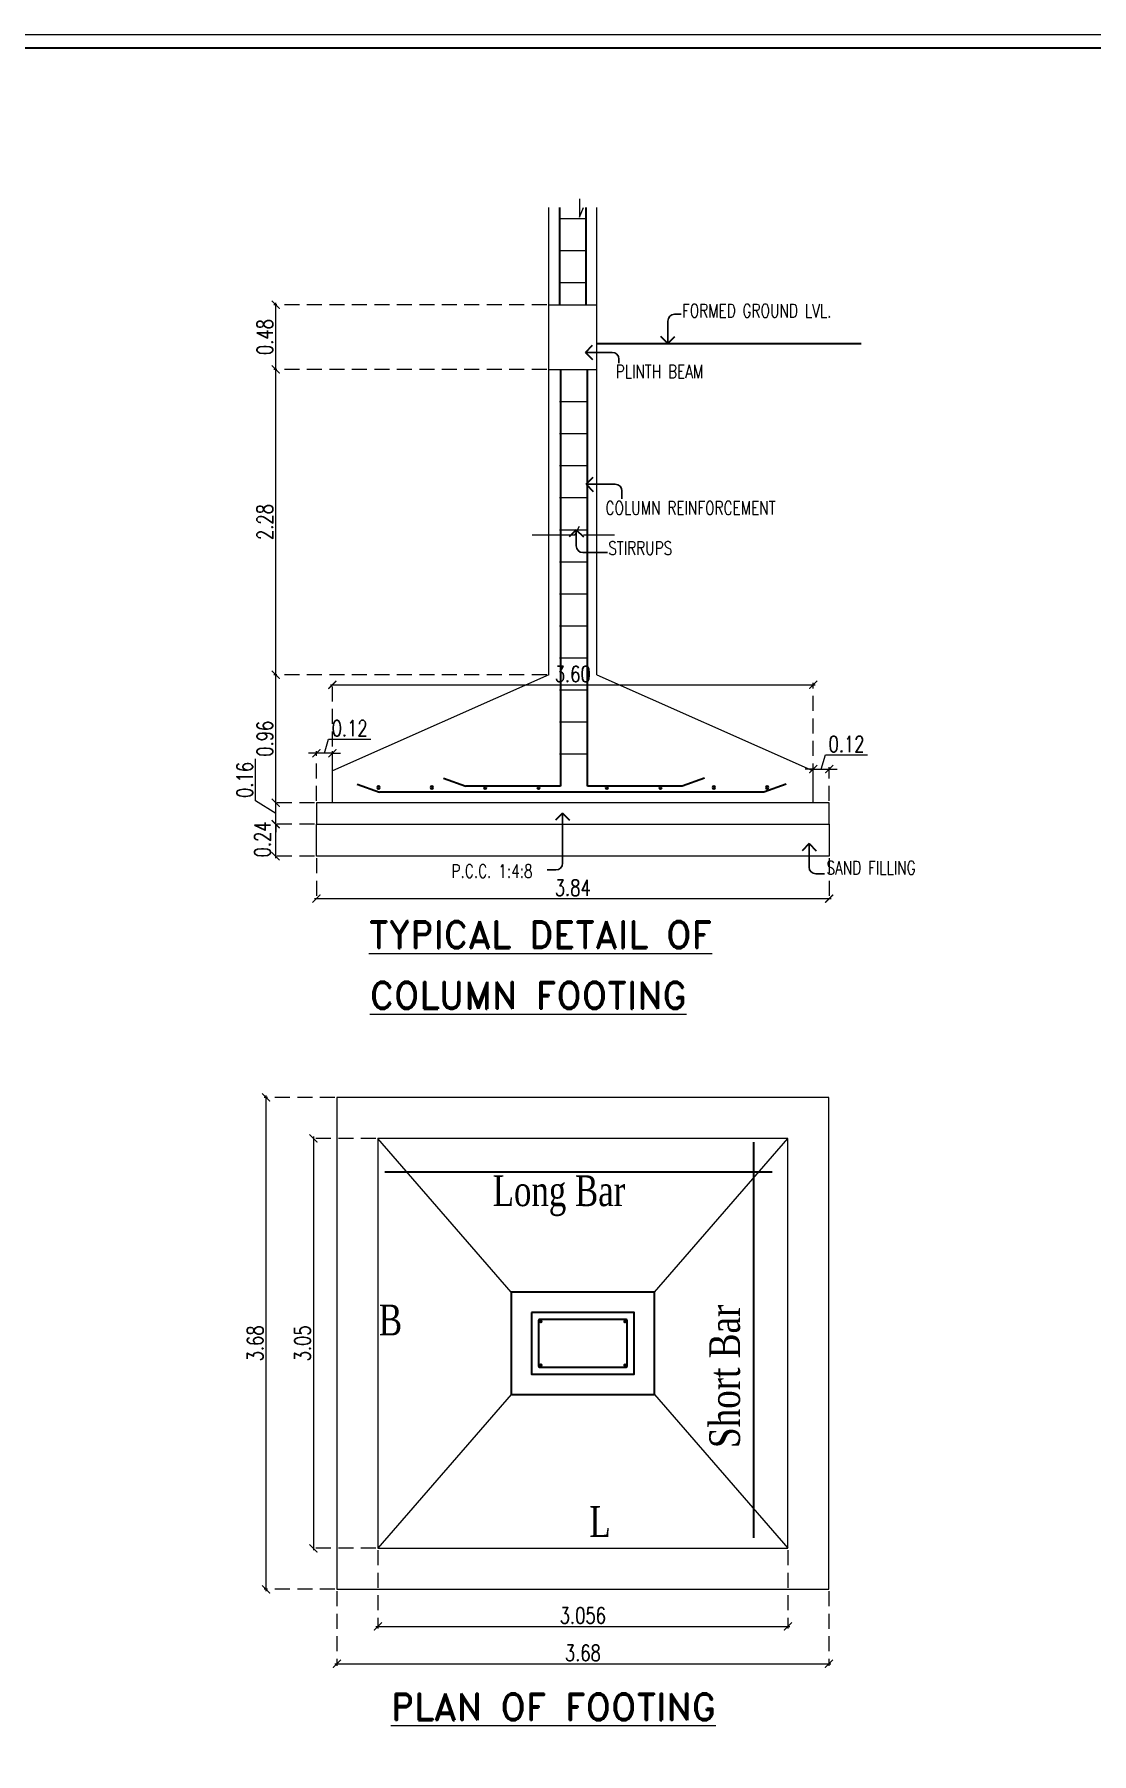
# Model space of a CAD drawing. Header units: metres. Extents: x -1560916 to -1560612, y 43591 to 43809.
# Drawn here: x -1560672.31 to -1560656.58, y 43696.88 to 43722.46 of the extents above; entities that cross this region are included whole.
import ezdxf

# ---------------------------------------------------------------- set-up
doc = ezdxf.new("R2010")
doc.units = ezdxf.units.M
doc.header["$LTSCALE"] = 750
doc.header["$MEASUREMENT"] = 0
doc.header["$PDMODE"] = 35
doc.header["$PDSIZE"] = 50
doc.linetypes.add('HIDDEN', pattern=[0.375, 0.25, -0.125])
doc.layers.get('0').update_dxf_attribs({"lineweight": 5})
doc.layers.get('Defpoints').update_dxf_attribs({"lineweight": 0})
doc.layers.add('DIM', color=9, linetype='Continuous')
for name, color, linetype, lineweight in [('DIM-1', 8, 'Continuous', 18), ('DIMENSIONS', 9, 'Continuous', 0), ('HATCH2', 8, 'Continuous', 5), ('TEXT', 2, 'Continuous', 20), ('wall', 7, 'Continuous', 30), ('WIN', 12, 'Continuous', 18)]:
    doc.layers.add(name, color=color, linetype=linetype, lineweight=lineweight)
doc.styles.add('ROMANS', font='romans__.ttf', dxfattribs={"width": 0.75})
doc.styles.add('RS', font='times.ttf', dxfattribs={"width": 0.75})
doc.styles.add('RS1', font='romans.shx', dxfattribs={"width": 0.75})
doc.styles.add('style3', font='romand.shx', dxfattribs={"width": 0.8})
doc.dimstyles.new('DIM-200', dxfattribs={"dimscale": 2, "dimtxt": 200, "dimasz": 100, "dimexe": 25, "dimexo": 25, "dimgap": 35, "dimtad": 1, "dimdec": 0, "dimrnd": 5, "dimzin": 0, "dimdsep": 46, "dimtxsty": 'RS1', "dimblk": 'ARCHTICK', "dimcen": 100, "dimdle": 25, "dimclrd": 8, "dimclre": 8, "dimclrt": 4, "dimadec": 0, "dimazin": 0, "dimtfac": 0.5, "dimtdec": 0, "dimtmove": 1, "dimatfit": 0, "dimfxl": 75, "dimfrac": 1, "dimtolj": 1, "dimtzin": 0, "dimarcsym": 2})

# ---------------------------------------------------------------- blocks, each defined once
blk = doc.blocks.new('_ArchTick')
at = {"color": 0, "linetype": 'ByBlock', "const_width": 0.15}
blk.add_lwpolyline([(-0.5, -0.5), (0.5, 0.5)], dxfattribs=at)
blk = doc.blocks.new('*D72')
at = {"layer": 'Defpoints', "color": 0, "linetype": 'ByBlock', "transparency": 16777216}
for p in [(256.5822805807693, -9563.7855929402), (6412.843264872558, -9563.7855929402), (6412.843264872558, -10495.48091172281)]:
    blk.add_point(p, dxfattribs=at)
at = {"layer": 'DIMENSIONS', "color": 8, "linetype": 'HIDDEN', "lineweight": -2, "transparency": 16777216}
for p, q in [((256.5822805807693, -9588.7855929402), (256.5822805807692, -10520.48091172281)), ((6412.843264872558, -9588.7855929402), (6412.843264872558, -10520.48091172281))]:
    blk.add_line(p, q, dxfattribs=at)
at = {"layer": 'DIMENSIONS', "color": 8, "lineweight": -2, "transparency": 16777216}
blk.add_line((231.5822805807692, -10495.48091172281), (6437.843264872558, -10495.48091172281), dxfattribs=at)
at = {"layer": 'DIMENSIONS', "color": 8, "linetype": 'ByBlock', "lineweight": -2, "transparency": 16777216, "xscale": 100, "yscale": 100, "zscale": 100, "rotation": 180}
blk.add_blockref('_ArchTick', (256.5822805807692, -10495.48091172281), dxfattribs=at)
at = {"layer": 'DIMENSIONS', "color": 8, "linetype": 'ByBlock', "lineweight": -2, "transparency": 16777216, "xscale": 100, "yscale": 100, "zscale": 100}
blk.add_blockref('_ArchTick', (6412.843264872558, -10495.48091172281), dxfattribs=at)
at = {"layer": 'DIMENSIONS', "color": 4, "linetype": 'ByBlock', "transparency": 16777216, "insert": (3334.712772726663, -10360.48091172281), "char_height": 200, "attachment_point": 5, "style": 'RS1'}
blk.add_mtext('\\A1;3.68', dxfattribs=at)
blk = doc.blocks.new('*D73')
at = {"layer": 'Defpoints', "color": 0, "linetype": 'ByBlock', "transparency": 16777216}
for p in [(769.6040292722173, -9050.76384424884), (5899.82151618239, -9050.76384424884), (5899.82151618239, -10027.29114222608)]:
    blk.add_point(p, dxfattribs=at)
at = {"layer": 'DIMENSIONS', "color": 8, "linetype": 'HIDDEN', "lineweight": -2, "transparency": 16777216}
for p, q in [((769.6040292722173, -9075.763844248839), (769.604029272217, -10052.29114222608)), ((5899.82151618239, -9075.763844248839), (5899.82151618239, -10052.29114222608))]:
    blk.add_line(p, q, dxfattribs=at)
at = {"layer": 'DIMENSIONS', "color": 8, "lineweight": -2, "transparency": 16777216}
blk.add_line((744.604029272217, -10027.29114222608), (5924.82151618239, -10027.29114222608), dxfattribs=at)
at = {"layer": 'DIMENSIONS', "color": 8, "linetype": 'ByBlock', "lineweight": -2, "transparency": 16777216, "xscale": 100, "yscale": 100, "zscale": 100, "rotation": 180}
blk.add_blockref('_ArchTick', (769.604029272217, -10027.29114222608), dxfattribs=at)
at = {"layer": 'DIMENSIONS', "color": 8, "linetype": 'ByBlock', "lineweight": -2, "transparency": 16777216, "xscale": 100, "yscale": 100, "zscale": 100}
blk.add_blockref('_ArchTick', (5899.82151618239, -10027.29114222608), dxfattribs=at)
at = {"layer": 'DIMENSIONS', "color": 4, "linetype": 'ByBlock', "transparency": 16777216, "insert": (3334.712772727304, -9892.29114222608), "char_height": 200, "attachment_point": 5, "style": 'RS1'}
blk.add_mtext('\\A1;3.056', dxfattribs=at)
blk = doc.blocks.new('*D74')
at = {"layer": 'Defpoints', "color": 0, "linetype": 'ByBlock', "transparency": 16777216}
for p in [(-629.2548003885895, -3407.524608647917), (256.5822805807693, -3407.524608647917), (256.5822805807693, -9563.7855929402)]:
    blk.add_point(p, dxfattribs=at)
at = {"layer": 'DIMENSIONS', "color": 8, "linetype": 'HIDDEN', "lineweight": -2, "transparency": 16777216}
for p, q in [((231.5822805807693, -3407.524608647917), (-654.2548003885896, -3407.524608647917)), ((231.5822805807693, -9563.7855929402), (-654.254800388591, -9563.7855929402))]:
    blk.add_line(p, q, dxfattribs=at)
at = {"layer": 'DIMENSIONS', "color": 8, "lineweight": -2, "transparency": 16777216}
blk.add_line((-629.2548003885908, -9588.7855929402), (-629.2548003885895, -3382.524608647917), dxfattribs=at)
at = {"layer": 'DIMENSIONS', "color": 8, "linetype": 'ByBlock', "lineweight": -2, "transparency": 16777216, "xscale": 100, "yscale": 100, "zscale": 100}
for p, rotation in [((-629.2548003885895, -3407.524608647917), 90), ((-629.2548003885908, -9563.7855929402), 270)]:
    blk.add_blockref('_ArchTick', p, dxfattribs=dict(at, rotation=rotation))
at = {"layer": 'DIMENSIONS', "color": 4, "linetype": 'ByBlock', "transparency": 16777216, "insert": (-764.254800388589, -6485.655100794058), "char_height": 200, "attachment_point": 5, "rotation": 90, "style": 'RS1'}
blk.add_mtext('\\A1;3.68', dxfattribs=at)
blk = doc.blocks.new('*D75')
at = {"layer": 'Defpoints', "color": 0, "linetype": 'ByBlock', "transparency": 16777216}
for p in [(769.6040292722173, -3920.546357338782), (-37.43061241938267, -9050.76384424884), (769.6040292722173, -9050.76384424884)]:
    blk.add_point(p, dxfattribs=at)
at = {"layer": 'DIMENSIONS', "color": 8, "linetype": 'HIDDEN', "lineweight": -2, "transparency": 16777216}
for p, q in [((744.6040292722173, -3920.546357338782), (-62.4306124193815, -3920.546357338782)), ((744.6040292722173, -9050.76384424884), (-62.43061241938264, -9050.76384424884))]:
    blk.add_line(p, q, dxfattribs=at)
at = {"layer": 'DIMENSIONS', "color": 8, "lineweight": -2, "transparency": 16777216}
blk.add_line((-37.43061241938153, -3895.546357338782), (-37.43061241938268, -9075.763844248839), dxfattribs=at)
at = {"layer": 'DIMENSIONS', "color": 8, "linetype": 'ByBlock', "lineweight": -2, "transparency": 16777216, "xscale": 100, "yscale": 100, "zscale": 100}
for p, rotation in [((-37.43061241938153, -3920.546357338782), 90), ((-37.43061241938267, -9050.76384424884), 270)]:
    blk.add_blockref('_ArchTick', p, dxfattribs=dict(at, rotation=rotation))
at = {"layer": 'DIMENSIONS', "color": 4, "linetype": 'ByBlock', "transparency": 16777216, "insert": (-172.430612419381, -6485.655100793812), "char_height": 200, "attachment_point": 5, "rotation": 90, "style": 'RS1'}
blk.add_mtext('\\A1;3.05', dxfattribs=at)
blk = doc.blocks.new('*D76')
at = {"layer": 'Defpoints', "color": 0, "linetype": 'ByBlock', "transparency": 16777216}
for p in [(-508.3859105939045, 6512.780093267211), (2907.538573281723, 6512.780093267211), (2907.538573281723, 5702.824714847521)]:
    blk.add_point(p, dxfattribs=at)
at = {"layer": 'DIMENSIONS', "color": 8, "linetype": 'HIDDEN', "lineweight": -2, "transparency": 16777216}
for p, q in [((2882.538573281723, 6512.780093267211), (-533.3859105939043, 6512.780093267211)), ((2882.538573281723, 5702.824714847521), (-533.3859105939047, 5702.824714847521))]:
    blk.add_line(p, q, dxfattribs=at)
at = {"layer": 'DIMENSIONS', "color": 8, "lineweight": -2, "transparency": 16777216}
blk.add_line((-508.3859105939047, 5677.824714847521), (-508.3859105939045, 6537.780093267212), dxfattribs=at)
at = {"layer": 'DIMENSIONS', "color": 8, "linetype": 'ByBlock', "lineweight": -2, "transparency": 16777216, "xscale": 100, "yscale": 100, "zscale": 100}
for p, rotation in [((-508.3859105939045, 6512.780093267211), 90), ((-508.3859105939047, 5702.824714847521), 270)]:
    blk.add_blockref('_ArchTick', p, dxfattribs=dict(at, rotation=rotation))
at = {"layer": 'DIMENSIONS', "color": 4, "linetype": 'ByBlock', "transparency": 16777216, "insert": (-643.3859105939055, 6107.802404057365), "char_height": 200, "attachment_point": 5, "rotation": 90, "style": 'RS1'}
blk.add_mtext('\\A1;0.48', dxfattribs=at)
blk = doc.blocks.new('*D77')
at = {"layer": 'Defpoints', "color": 0, "linetype": 'ByBlock', "transparency": 16777216}
for p in [(-508.3859105939045, 5702.824714847521), (2907.538573281723, 5702.824714847521), (2907.538573281723, 1882.937641638011)]:
    blk.add_point(p, dxfattribs=at)
at = {"layer": 'DIMENSIONS', "color": 8, "linetype": 'HIDDEN', "lineweight": -2, "transparency": 16777216}
for p, q in [((2882.538573281723, 5702.824714847521), (-533.3859105939047, 5702.824714847521)), ((2882.538573281723, 1882.937641638011), (-533.3859105939055, 1882.937641638012))]:
    blk.add_line(p, q, dxfattribs=at)
at = {"layer": 'DIMENSIONS', "color": 8, "lineweight": -2, "transparency": 16777216}
blk.add_line((-508.3859105939054, 1857.937641638011), (-508.3859105939045, 5727.824714847521), dxfattribs=at)
at = {"layer": 'DIMENSIONS', "color": 8, "linetype": 'ByBlock', "lineweight": -2, "transparency": 16777216, "xscale": 100, "yscale": 100, "zscale": 100}
for p, rotation in [((-508.3859105939045, 5702.824714847521), 90), ((-508.3859105939054, 1882.937641638012), 270)]:
    blk.add_blockref('_ArchTick', p, dxfattribs=dict(at, rotation=rotation))
at = {"layer": 'DIMENSIONS', "color": 4, "linetype": 'ByBlock', "transparency": 16777216, "insert": (-643.3859105939055, 3792.881178242767), "char_height": 200, "attachment_point": 5, "rotation": 90, "style": 'RS1'}
blk.add_mtext('\\A1;2.28', dxfattribs=at)
blk = doc.blocks.new('*D78')
at = {"layer": 'Defpoints', "color": 0, "linetype": 'ByBlock', "transparency": 16777216}
for p in [(-508.3859105939045, 1882.937641638012), (2907.538573281723, 1882.937641638011), (0, 278.7784287926042)]:
    blk.add_point(p, dxfattribs=at)
at = {"layer": 'DIMENSIONS', "color": 8, "linetype": 'HIDDEN', "lineweight": -2, "transparency": 16777216}
for p, q in [((2882.538573281723, 1882.937641638011), (-533.3859105939043, 1882.937641638012)), ((-25, 278.7784287926042), (-533.3859105939048, 278.7784287926044))]:
    blk.add_line(p, q, dxfattribs=at)
at = {"layer": 'DIMENSIONS', "color": 8, "lineweight": -2, "transparency": 16777216}
blk.add_line((-508.3859105939048, 253.7784287926044), (-508.3859105939045, 1907.937641638012), dxfattribs=at)
at = {"layer": 'DIMENSIONS', "color": 8, "linetype": 'ByBlock', "lineweight": -2, "transparency": 16777216, "xscale": 100, "yscale": 100, "zscale": 100}
for p, rotation in [((-508.3859105939045, 1882.937641638012), 90), ((-508.3859105939048, 278.7784287926044), 270)]:
    blk.add_blockref('_ArchTick', p, dxfattribs=dict(at, rotation=rotation))
at = {"layer": 'DIMENSIONS', "color": 4, "linetype": 'ByBlock', "transparency": 16777216, "insert": (-643.3859105933223, 1080.858035215759), "char_height": 200, "attachment_point": 5, "rotation": 90, "style": 'RS1'}
blk.add_mtext('\\A1;0.96', dxfattribs=at)
blk = doc.blocks.new('*D79')
at = {"layer": 'Defpoints', "color": 0, "linetype": 'ByBlock', "transparency": 16777216}
for p in [(-508.3859105939045, 278.7784287926044), (0, 278.7784287926042), (0, 11.41855998535175)]:
    blk.add_point(p, dxfattribs=at)
at = {"layer": 'DIMENSIONS', "color": 8, "lineweight": -2, "transparency": 16777216}
for p, q in [((-760.9567424673586, 302.3314681268532), (-760.9567424673586, 829.4743252697102)), ((-508.3859105939045, 145.0984943889781), (-760.9567424673586, 302.3314681268532)), ((-508.3859105939045, 278.7784287926044), (-508.3859105939045, 378.7784287926044)), ((-508.3859105939047, 11.41855998535189), (-508.3859105939045, 278.7784287926044)), ((-508.3859105939047, 11.41855998535189), (-508.3859105939045, 278.7784287926044)), ((-508.3859105939047, 11.41855998535189), (-508.3859105939047, -88.58144001464811))]:
    blk.add_line(p, q, dxfattribs=at)
at = {"layer": 'DIMENSIONS', "color": 8, "linetype": 'HIDDEN', "lineweight": -2, "transparency": 16777216}
for p, q in [((-25, 278.7784287926042), (-533.3859105939043, 278.7784287926044)), ((-25, 11.41855998535175), (-533.3859105939043, 11.4185599853519))]:
    blk.add_line(p, q, dxfattribs=at)
at = {"layer": 'DIMENSIONS', "color": 8, "linetype": 'ByBlock', "lineweight": -2, "transparency": 16777216, "xscale": 100, "yscale": 100, "zscale": 100}
for p, rotation in [((-508.3859105939045, 278.7784287926044), 270), ((-508.3859105939047, 11.41855998535189), 90)]:
    blk.add_blockref('_ArchTick', p, dxfattribs=dict(at, rotation=rotation))
at = {"layer": 'DIMENSIONS', "color": 4, "linetype": 'ByBlock', "transparency": 16777216, "insert": (-895.9567424673586, 565.9028966982814), "char_height": 200, "attachment_point": 5, "rotation": 90, "style": 'RS1'}
blk.add_mtext('\\A1;0.16', dxfattribs=at)
blk = doc.blocks.new('*D80')
at = {"layer": 'Defpoints', "color": 0, "linetype": 'ByBlock', "transparency": 16777216}
for p in [(6216.116949774325, 1756.292305853363), (200.5199016056722, 679.8182320041814), (6216.116949774325, 278.7784287926042)]:
    blk.add_point(p, dxfattribs=at)
at = {"layer": 'DIMENSIONS', "color": 8, "lineweight": -2, "transparency": 16777216}
blk.add_line((175.5199016056721, 1756.292305853363), (6241.116949774325, 1756.292305853363), dxfattribs=at)
at = {"layer": 'DIMENSIONS', "color": 8, "linetype": 'HIDDEN', "lineweight": -2, "transparency": 16777216}
for p, q in [((200.5199016056722, 704.8182320041814), (200.5199016056723, 1781.292305853363)), ((6216.116949774325, 303.7784287926042), (6216.116949774325, 1781.292305853363))]:
    blk.add_line(p, q, dxfattribs=at)
at = {"layer": 'DIMENSIONS', "color": 8, "linetype": 'ByBlock', "lineweight": -2, "transparency": 16777216, "xscale": 100, "yscale": 100, "zscale": 100, "rotation": 180}
blk.add_blockref('_ArchTick', (200.5199016056723, 1756.292305853363), dxfattribs=at)
at = {"layer": 'DIMENSIONS', "color": 8, "linetype": 'ByBlock', "lineweight": -2, "transparency": 16777216, "xscale": 100, "yscale": 100, "zscale": 100}
blk.add_blockref('_ArchTick', (6216.116949774325, 1756.292305853363), dxfattribs=at)
at = {"layer": 'DIMENSIONS', "color": 4, "linetype": 'ByBlock', "transparency": 16777216, "insert": (3208.318425689999, 1891.292305853363), "char_height": 200, "attachment_point": 5, "style": 'RS1'}
blk.add_mtext('\\A1;3.60', dxfattribs=at)
blk = doc.blocks.new('*D81')
at = {"layer": 'Defpoints', "color": 0, "linetype": 'ByBlock', "transparency": 16777216}
for p in [(3.49284e-10, 899.7027373990567), (3.49246e-10, 278.7784287926042), (200.5199016056722, 278.7784287926042)]:
    blk.add_point(p, dxfattribs=at)
at = {"layer": 'DIMENSIONS', "color": 8, "lineweight": -2, "transparency": 16777216}
for p, q in [((100.2599508030107, 899.7027373990567), (153.5099508030107, 1077.202737399057)), ((153.5099508030107, 1077.202737399057), (680.6528079458677, 1077.202737399057)), ((3.49284e-10, 899.7027373990567), (-99.99999999965073, 899.7027373990567)), ((200.5199016056722, 899.7027373990567), (3.49284e-10, 899.7027373990567)), ((200.5199016056722, 899.7027373990567), (3.49284e-10, 899.7027373990567)), ((200.5199016056722, 899.7027373990567), (300.5199016056722, 899.7027373990567))]:
    blk.add_line(p, q, dxfattribs=at)
at = {"layer": 'DIMENSIONS', "color": 8, "linetype": 'HIDDEN', "lineweight": -2, "transparency": 16777216}
for p, q in [((3.492475e-10, 303.7784287926042), (3.492855e-10, 924.7027373990567)), ((200.5199016056722, 303.7784287926042), (200.5199016056722, 924.7027373990567))]:
    blk.add_line(p, q, dxfattribs=at)
at = {"layer": 'DIMENSIONS', "color": 8, "linetype": 'ByBlock', "lineweight": -2, "transparency": 16777216, "xscale": 100, "yscale": 100, "zscale": 100}
blk.add_blockref('_ArchTick', (3.49284e-10, 899.7027373990567), dxfattribs=at)
at = {"layer": 'DIMENSIONS', "color": 8, "linetype": 'ByBlock', "lineweight": -2, "transparency": 16777216, "xscale": 100, "yscale": 100, "zscale": 100, "rotation": 180}
blk.add_blockref('_ArchTick', (200.5199016056722, 899.7027373990567), dxfattribs=at)
at = {"layer": 'DIMENSIONS', "color": 4, "linetype": 'ByBlock', "transparency": 16777216, "insert": (417.081379374439, 1212.202737399057), "char_height": 200, "attachment_point": 5, "style": 'RS1'}
blk.add_mtext('\\A1;0.12', dxfattribs=at)
blk = doc.blocks.new('*D82')
at = {"layer": 'Defpoints', "color": 0, "linetype": 'ByBlock', "transparency": 16777216}
for p in [(6416.636851379649, 701.6184249517099), (6216.116949774325, 278.7784287926042), (6416.636851379649, 278.7784287926042)]:
    blk.add_point(p, dxfattribs=at)
at = {"layer": 'DIMENSIONS', "color": 8, "lineweight": -2, "transparency": 16777216}
for p, q in [((6316.376900576987, 701.6184249517099), (6369.626900576986, 879.1184249517099)), ((6369.626900576986, 879.1184249517099), (6896.769757719845, 879.1184249517099)), ((6216.116949774325, 701.6184249517099), (6116.116949774325, 701.6184249517099)), ((6216.116949774325, 701.6184249517099), (6416.636851379649, 701.6184249517099)), ((6216.116949774325, 701.6184249517099), (6416.636851379649, 701.6184249517099)), ((6416.636851379649, 701.6184249517099), (6516.636851379649, 701.6184249517099))]:
    blk.add_line(p, q, dxfattribs=at)
at = {"layer": 'DIMENSIONS', "color": 8, "linetype": 'HIDDEN', "lineweight": -2, "transparency": 16777216}
for p, q in [((6216.116949774325, 303.7784287926042), (6216.116949774325, 726.6184249517099)), ((6416.636851379649, 303.7784287926042), (6416.636851379649, 726.6184249517099))]:
    blk.add_line(p, q, dxfattribs=at)
at = {"layer": 'DIMENSIONS', "color": 8, "linetype": 'ByBlock', "lineweight": -2, "transparency": 16777216, "xscale": 100, "yscale": 100, "zscale": 100}
blk.add_blockref('_ArchTick', (6216.116949774325, 701.6184249517099), dxfattribs=at)
at = {"layer": 'DIMENSIONS', "color": 8, "linetype": 'ByBlock', "lineweight": -2, "transparency": 16777216, "xscale": 100, "yscale": 100, "zscale": 100, "rotation": 180}
blk.add_blockref('_ArchTick', (6416.636851379649, 701.6184249517099), dxfattribs=at)
at = {"layer": 'DIMENSIONS', "color": 4, "linetype": 'ByBlock', "transparency": 16777216, "insert": (6633.198329148417, 1014.11842495171), "char_height": 200, "attachment_point": 5, "style": 'RS1'}
blk.add_mtext('\\A1;0.12', dxfattribs=at)
blk = doc.blocks.new('*D83')
at = {"layer": 'Defpoints', "color": 0, "linetype": 'ByBlock', "transparency": 16777216}
for p in [(0, -389.6212432257307), (6416.636851379649, -389.6212432257307), (6416.636851379649, -919.6274259052008)]:
    blk.add_point(p, dxfattribs=at)
at = {"layer": 'DIMENSIONS', "color": 8, "linetype": 'HIDDEN', "lineweight": -2, "transparency": 16777216}
for p, q in [((-1.5e-15, -414.6212432257303), (-3.4e-14, -944.6274259052008)), ((6416.636851379649, -414.6212432257303), (6416.636851379649, -944.6274259052008))]:
    blk.add_line(p, q, dxfattribs=at)
at = {"layer": 'DIMENSIONS', "color": 8, "lineweight": -2, "transparency": 16777216}
blk.add_line((-25.00000000000003, -919.6274259052008), (6441.636851379649, -919.6274259052008), dxfattribs=at)
at = {"layer": 'DIMENSIONS', "color": 8, "linetype": 'ByBlock', "lineweight": -2, "transparency": 16777216, "xscale": 100, "yscale": 100, "zscale": 100, "rotation": 180}
blk.add_blockref('_ArchTick', (-3.25e-14, -919.6274259052008), dxfattribs=at)
at = {"layer": 'DIMENSIONS', "color": 8, "linetype": 'ByBlock', "lineweight": -2, "transparency": 16777216, "xscale": 100, "yscale": 100, "zscale": 100}
blk.add_blockref('_ArchTick', (6416.636851379649, -919.6274259052008), dxfattribs=at)
at = {"layer": 'DIMENSIONS', "color": 4, "linetype": 'ByBlock', "transparency": 16777216, "insert": (3208.318425689824, -784.6274259052007), "char_height": 200, "attachment_point": 5, "style": 'RS1'}
blk.add_mtext('\\A1;3.84', dxfattribs=at)
blk = doc.blocks.new('*D84')
at = {"layer": 'Defpoints', "color": 0, "linetype": 'ByBlock', "transparency": 16777216}
for p in [(-508.3859105939045, 11.41855998535189), (0, 11.41855998535175), (0, -389.6212432257307)]:
    blk.add_point(p, dxfattribs=at)
at = {"layer": 'DIMENSIONS', "color": 8, "linetype": 'HIDDEN', "lineweight": -2, "transparency": 16777216}
for p, q in [((-25, 11.41855998535175), (-533.3859105939043, 11.4185599853519)), ((-25, -389.6212432257307), (-533.3859105939047, -389.6212432257306))]:
    blk.add_line(p, q, dxfattribs=at)
at = {"layer": 'DIMENSIONS', "color": 8, "lineweight": -2, "transparency": 16777216}
blk.add_line((-508.3859105939047, -414.6212432257303), (-508.3859105939045, 36.41855998535189), dxfattribs=at)
at = {"layer": 'DIMENSIONS', "color": 8, "linetype": 'ByBlock', "lineweight": -2, "transparency": 16777216, "xscale": 100, "yscale": 100, "zscale": 100}
for p, rotation in [((-508.3859105939045, 11.41855998535189), 90), ((-508.3859105939047, -389.6212432257306), 270)]:
    blk.add_blockref('_ArchTick', p, dxfattribs=dict(at, rotation=rotation))
at = {"layer": 'DIMENSIONS', "color": 4, "linetype": 'ByBlock', "transparency": 16777216, "insert": (-673.7217756879983, -179.0422514322563), "char_height": 200, "attachment_point": 5, "rotation": 90, "style": 'RS1'}
blk.add_mtext('\\A1;0.24', dxfattribs=at)
blk = doc.blocks.new('F')
at = {"layer": 'DIM'}
for p, q in [((4398.121761373244, 6309.170255948877), (4398.121761373244, 6027.015608153888)), ((4563.317579575465, 6392.720214951462), (4481.671720375656, 6392.720214951462)), ((3365.387016295572, 5916.791279039462), (3701.920683035743, 5916.791279039462)), ((3785.470642038156, 5833.241320037137), (3785.470642038156, 5781.689502565336)), ((3740.101622269605, 4265.252479367073), (3375.418343694882, 4265.252479367073)), ((3823.651581272017, 4181.702520364779), (3823.651581272017, 4085.084610311897)), ((3251.681727761403, 3494.457462739811), (3251.681727761403, 3697.625698790537)), ((3641.759380236035, 3410.907503737224), (3335.231686763699, 3410.907503737224)), ((3080.494072478148, 149.0793135019194), (3080.494072478148, -477.8772680624386)), ((6165.031543627381, -231.9157379268145), (6165.031543627381, -526.0351032569306)), ((2996.944113475271, -561.4272270647634), (2886.943759025657, -561.4272270647634)), ((6248.581502629792, -609.5850622592259), (6358.581857080108, -609.5850622592259))]:
    blk.add_line(p, q, dxfattribs=at)
for centre, start, end in [((4481.671720375656, 6309.170255948877), 90, 180), ((3701.920683035743, 5833.241320037137), 0, 90), ((3740.101622269605, 4181.702520364779), 0, 90), ((3335.231686763699, 3494.457462739811), 180, 270), ((2996.944113475271, -477.8772680624386), 270, 0), ((6248.581502629792, -526.0351032569306), 180, 270)]:
    blk.add_arc(centre, 83.54995900234509, start, end, dxfattribs=at)
at = {"layer": 'wall'}
for p, q in [((3041.218507685118, 7728.641633014778), (3041.218507685118, 6512.780093267211)), ((3375.418343694882, 6512.780093267211), (3375.418343694882, 7728.641633014778)), ((3509.098278097809, 6027.015608153888), (6815.54305338487, 6027.015608153888)), ((4398.121761373244, 6027.015608153888), (4309.503647505655, 6115.633722021856)), ((4398.121761373244, 6027.015608153888), (4486.739875241531, 6115.633722021856)), ((3365.387016295572, 5916.791279039462), (3454.00513016386, 6005.409392907168)), ((3365.387016295572, 5916.791279039462), (3454.00513016386, 5828.173165171756)), ((3056.146405981737, 5702.824714847521), (3056.146405981737, 486.6717177807585)), ((3390.346241990453, 486.6717177807585), (3390.346241990453, 5702.824714847521)), ((3375.418343694882, 4265.252479367073), (3464.036457562587, 4353.870593234779)), ((3375.418343694882, 4265.252479367073), (3464.036457562587, 4176.634365499398)), ((3251.681727761403, 3697.625698790537), (3163.063613893465, 3609.007584922832)), ((3251.681727761403, 3697.625698790537), (3340.299841628759, 3609.007584922832)), ((509.2224429127527, 514.2156469939798), (788.7982824104836, 412.4583631964923)), ((1588.696926023927, 588.4290015777806), (1868.272765522823, 486.6717177807585)), ((3056.146405981737, 486.6717177807585), (1868.272765522823, 486.6717177807585)), ((4578.219882452046, 486.6717177807585), (3390.346241990453, 486.6717177807585)), ((4857.795721949893, 588.4290015777806), (4578.219882452046, 486.6717177807585)), ((5877.827317470566, 514.2156469939798), (5598.251477972138, 412.4583631964923)), ((5598.251477972138, 412.4583631964923), (788.7982824104836, 412.4583631964923)), ((3080.494072477334, 149.0793135019194), (2991.875958609861, 60.46119963421371)), ((3080.494072477334, 149.0793135019194), (3169.112186344923, 60.46119963421371)), ((6165.031543627381, -231.9157379268145), (6076.413429759792, -320.5338517945202)), ((6165.031543627381, -231.9157379268145), (6253.649657494971, -320.5338517945202)), ((5468.68003583059, -3967.977469838254), (5468.68003583059, -8921.195859583095)), ((5702.42707246542, -4343.278901551384), (854.985935128294, -4343.278901551384))]:
    blk.add_line(p, q, dxfattribs=at)
for points in [[(2436.924712517299, -5844.377914930257), (2436.924712517299, -7126.932286657887), (4232.500832935679, -7126.932286657887), (4232.500832935679, -5844.377914930257)], [(2693.435586862732, -6100.88878927566), (2693.435586862732, -6870.42141231199), (3975.989958590945, -6870.42141231199), (3975.989958590945, -6100.88878927566)]]:
    blk.add_lwpolyline(points, close=True, dxfattribs=at)
blk.add_lwpolyline([(2778.939211645164, -6207.768320253148), (2778.939211645164, -6763.541881334967, 0.4142135623731005), (2800.315117840772, -6784.917787530459), (3869.110427615233, -6784.917787530459, 0.4142135623730951), (3890.486333809793, -6763.541881334967), (3890.486333808745, -6207.768320253148, 0.4142135623730951), (3869.110427613487, -6186.392414057657), (2800.315117840772, -6186.392414057657, 0.4142135623730951)], format="xyb", close=True, dxfattribs=at)
at = {"layer": 'wall', "const_width": 21.37590619545844}
for points in [[(2797.864818331204, -6212.799611818044, 1), (2819.240724527393, -6212.799611818044, 1)], [(3871.560727124103, -6212.799611818044, -1), (3850.184820928611, -6212.799611818044, -1)], [(2797.864818331204, -6758.510589769605, -1), (2819.240724527393, -6758.510589769605, -1)], [(3871.560727124103, -6758.510589769605, 1), (3850.184820928611, -6758.510589769605, 1)]]:
    blk.add_lwpolyline(points, format="xyb", close=True, dxfattribs=at)
at = {"layer": 'wall'}
for centre, start, end in [((776.138077320531, 469.9892030117334), 0, 180), ((776.138077320531, 469.9892030117334), 180, 0), ((1444.537749338895, 469.9892030117334), 0, 180), ((1444.537749338895, 469.9892030117334), 180, 0), ((2112.937421358191, 469.9892030117334), 0, 180), ((2112.937421358191, 469.9892030117334), 180, 0), ((2781.337093376671, 469.9892030117334), 0, 180), ((2781.337093376671, 469.9892030117334), 180, 0), ((3635.299758002162, 469.9892030117334), 0, 180), ((3635.299758002162, 469.9892030117334), 180, 0), ((4303.699430020642, 469.9892030117334), 0, 180), ((4303.699430020642, 469.9892030117334), 180, 0), ((4972.099102039821, 469.9892030117334), 0, 180), ((4972.099102039821, 469.9892030117334), 180, 0), ((5640.498774058187, 469.9892030117334), 0, 180), ((5640.498774058187, 469.9892030117334), 180, 0)]:
    blk.add_arc(centre, 16.70999180046902, start, end, dxfattribs=at)
at = {"layer": 'WIN'}
for p, q in [((3293.73153265845, 7837.490851911367), (3293.73153265845, 7607.698056463734)), ((2907.538573281025, 1882.937641637516), (2907.538573281025, 7728.64163301527)), ((3041.218507685118, 7591.470509638195), (3375.418343694882, 7591.470509638195)), ((3293.73153265845, 7607.698056463734), (3342.074630078394, 7728.64163301527)), ((3509.098278097809, 1882.937641637516), (3509.098278097809, 7728.64163301527)), ((3041.218507685118, 7190.430706426647), (3375.418343694882, 7190.430706426647)), ((3041.218507685118, 6789.390903215507), (3375.418343694882, 6789.390903215507)), ((2907.538573281025, 6512.780093267211), (3375.418343694882, 6512.780093267211)), ((3375.418343694882, 6512.780093267211), (3509.098278097809, 6512.780093267211)), ((2907.538573281025, 5702.824714847521), (3509.098278097809, 5702.824714847521)), ((3041.218507685118, 5301.784911635943), (3375.418343694882, 5301.784911635943)), ((3041.218507685118, 4900.745108424803), (3375.418343694882, 4900.745108424803)), ((3041.218507685118, 4499.705305213224), (3375.418343694882, 4499.705305213224)), ((3041.218507685118, 4098.665502002114), (3375.418343694882, 4098.665502002114)), ((3041.218507685118, 3697.625698790537), (3375.418343694882, 3697.625698790537)), ((3233.302660883405, 3632.540623591398), (3293.73153265845, 3741.389842487524)), ((2701.52858926449, 3632.540623591398), (3233.302660883405, 3632.540623591398)), ((3342.074630078394, 3632.540623591398), (3728.819409437594, 3632.540623591398)), ((3041.218507685118, 3296.585895579454), (3375.418343694882, 3296.585895579454)), ((3041.218507685118, 2895.546092368313), (3375.418343694882, 2895.546092368313)), ((3041.218507685118, 2494.506289156737), (3375.418343694882, 2494.506289156737)), ((3041.218507685118, 2093.466485946119), (3375.418343694882, 2093.466485946119)), ((2907.538573281025, 1882.937641637516), (200.519901605323, 679.8182320041814)), ((3509.098278097809, 1882.937641637516), (6216.116949773976, 679.8182320041814)), ((3041.218507685118, 1692.426682734542), (3375.418343694882, 1692.426682734542)), ((3041.218507685118, 1291.386879523401), (3375.418343694882, 1291.386879523401)), ((3041.218507685118, 890.3470763123186), (3375.418343694882, 890.3470763123186)), ((200.519901605323, 278.7784287926042), (200.519901605323, 679.8182320041814)), ((6216.116949773976, 278.7784287926042), (6216.116949773976, 679.8182320041814)), ((-9.313226e-10, 278.7784287926042), (-9.313226e-10, 11.41855998535175)), ((6416.636851379649, 278.7784287926042), (-9.313226e-10, 278.7784287926042)), ((6416.636851379649, 11.41855998535175), (6416.636851379649, 278.7784287926042)), ((-9.313226e-10, -389.6212432257307), (-9.313226e-10, 11.41855998535175)), ((-9.313226e-10, 11.41855998535175), (6416.636851379649, 11.41855998535175)), ((-9.313226e-10, 11.41855998535175), (6416.636851379649, 11.41855998535175)), ((6416.636851379649, 11.41855998535175), (6416.636851379649, -389.6212432257307)), ((6416.636851379649, -389.6212432257307), (-9.313226e-10, -389.6212432257307)), ((2436.924712517299, -5844.377914930257), (769.6040292718677, -3920.546357338782)), ((4232.500832935679, -5844.377914930257), (5899.82151618239, -3920.546357338782)), ((2436.924712517299, -7126.932286657887), (769.6040292718677, -9050.76384424884)), ((4232.500832935679, -7126.932286657887), (5899.82151618239, -9050.76384424884))]:
    blk.add_line(p, q, dxfattribs=at)
for points in [[(256.5822805807693, -9563.7855929402), (6412.843264872558, -9563.7855929402), (6412.843264872558, -3407.524608647917), (256.5822805807693, -3407.524608647917)], [(769.6040292722173, -9050.76384424884), (5899.82151618239, -9050.76384424884), (5899.82151618239, -3920.546357338782), (769.6040292722173, -3920.546357338782)]]:
    blk.add_lwpolyline(points, close=True, dxfattribs=at)
at = {"layer": 'TEXT', "width": 0.75}
for s, height, style, p in [('FORMED GROUND LVL.', 167.0999180046902, 'ROMANS', (4575.051076250034, 6354.638401707548)), ('PLINTH BEAM', 167.0999180046902, 'ROMANS', (3744.505256945966, 5593.481001206994)), ('COLUMN REINFORCEMENT', 167.0999180046902, 'ROMANS', (3617.702413313907, 3885.690597979236)), ('STIRRUPS', 167.0999180046902, 'ROMANS', (3652.301193654537, 3384.204798452731)), ('P.C.C. 1:4:8', 167.0999180046902, 'ROMANS', (1690.168880206067, -658.2990765466819)), ('SAND FILLING', 167.0999180046902, 'ROMANS', (6381.162726982961, -616.0426055037824)), ('Long Bar', 384.7663115182519, 'RS', (2206.612426909154, -4768.134896924283)), ('B', 384.7663115182519, 'RS', (782.1243399753002, -6385.597476849362)), ('L', 384.7663115182519, 'RS', (3416.385069617187, -8907.956390666775))]:
    blk.add_text(s, height=height, dxfattribs=dict(at, style=style)).set_placement(p)
at = {"layer": 'TEXT', "style": 'style3'}
for s, p in [('%%UTYPICAL DETAIL OF', (657.3007964390563, -1538.872760273254)), ('%%UCOLUMN FOOTING', (668.0908791193505, -2298.718600032357)), ('%%uPLAN OF FOOTING', (933.5923125371336, -11202.84869987514))]:
    blk.add_text(s, height=336.4077040413184, dxfattribs=at).set_placement(p)
at = {"layer": 'TEXT', "style": 'RS', "width": 0.8}
blk.add_text('Short Bar', height=384.7663115182519, rotation=90, dxfattribs=at).set_placement((5299.853028817222, -7795.874416200444))
at = {"layer": 'DIMENSIONS', "linetype": 'ByBlock'}
for base, p1, p2, text, picture, middle in [((-508.3859105939045, 6512.780093267211), (2907.538573281723, 5702.824714847521), (2907.538573281723, 6512.780093267211), '0.48', '*D76', (-643.3859105939055, 6107.802404057365)), ((-508.3859105939045, 5702.824714847521), (2907.538573281723, 1882.937641638011), (2907.538573281723, 5702.824714847521), '2.28', '*D77', (-643.3859105939055, 3792.881178242767)), ((-629.2548003885895, -3407.524608647917), (256.5822805807693, -9563.7855929402), (256.5822805807693, -3407.524608647917), '3.68', '*D74', (-764.254800388589, -6485.655100794058)), ((-37.43061241938267, -9050.76384424884), (769.6040292722173, -3920.546357338782), (769.6040292722173, -9050.76384424884), '3.05', '*D75', (-172.430612419381, -6485.655100793812))]:
    dim = blk.add_linear_dim(base=base, p1=p1, p2=p2, angle=90, text=text, dimstyle='DIM-200', override={"dimscale": 1, "dimfxl": 0.15}, dxfattribs=at)
    dim.commit()
    dim.dimension.update_dxf_attribs({"geometry": picture, "text_midpoint": middle})
for base, p1, p2, text, picture, middle in [((-508.3859105939045, 1882.937641638012), (0, 278.7784287926042), (2907.538573281723, 1882.937641638011), '0.96', '*D78', (-508.3859105933225, 1080.858035215759)), ((-508.3859105939045, 278.7784287926044), (0, 11.41855998535175), (0, 278.7784287926042), '0.16', '*D79', (-760.9567424673587, 337.331468126853)), ((-508.3859105939045, 11.41855998535189), (0, -389.6212432257307), (0, 11.41855998535175), '0.24', '*D84', (-538.7217756879982, -179.0422514322563))]:
    dim = blk.add_linear_dim(base=base, p1=p1, p2=p2, angle=90, text=text, dimstyle='DIM-200', override={"dimscale": 1, "dimfxl": 0.15}, dxfattribs=at)
    dim.commit()
    dim.dimension.update_dxf_attribs({"geometry": picture, "text_midpoint": middle, "dimtype": 128})
for base, p1, p2, text, override, picture, middle in [((6216.116949774325, 1756.292305853363), (200.5199016056722, 679.8182320041814), (6216.116949774325, 278.7784287926042), '3.60', {"dimscale": 1, "dimfxl": 0.15}, '*D80', (3208.318425689999, 1891.292305853363)), ((3.49284e-10, 899.7027373990567), (200.5199016056722, 278.7784287926042), (3.49246e-10, 278.7784287926042), '0.12', {"dimscale": 1, "dimfxl": 0.15}, '*D81', (188.5099508030106, 1212.202737399057)), ((6416.636851379649, 701.6184249517099), (6216.116949774325, 278.7784287926042), (6416.636851379649, 278.7784287926042), '0.12', {"dimscale": 1, "dimfxl": 0.15}, '*D82', (6404.626900576984, 1014.11842495171)), ((6416.636851379649, -919.6274259052008), (0, -389.6212432257307), (6416.636851379649, -389.6212432257307), '3.84', {"dimscale": 1, "dimfxl": 0.15}, '*D83', (3208.318425689824, -784.6274259052007)), ((5899.82151618239, -10027.29114222608), (769.6040292722173, -9050.76384424884), (5899.82151618239, -9050.76384424884), '3.056', {"dimscale": 1, "dimtxt": 200, "dimfxl": 0.15}, '*D73', (3334.712772727304, -9892.29114222608)), ((6412.843264872558, -10495.48091172281), (256.5822805807693, -9563.7855929402), (6412.843264872558, -9563.7855929402), '3.68', {"dimscale": 1, "dimfxl": 0.15}, '*D72', (3334.712772726663, -10360.48091172281))]:
    dim = blk.add_linear_dim(base=base, p1=p1, p2=p2, text=text, dimstyle='DIM-200', override=override, dxfattribs=at)
    dim.commit()
    dim.dimension.update_dxf_attribs({"geometry": picture, "text_midpoint": middle})

msp = doc.modelspace()

# ---------------------------------------------------------------- linework, layer by layer
at = {"layer": 'DIM-1', "color": 6, "linetype": 'Continuous'}
msp.add_lwpolyline([(-1560611.697793301, 43638.46354374743), (-1560730.497793301, 43638.46354374743), (-1560730.497793301, 43722.46354374743), (-1560611.697793301, 43722.46354374743), (-1560611.697793301, 43638.46354374743)], close=True, dxfattribs=at)
at = {"layer": 'wall'}
msp.add_lwpolyline([(-1560611.897793301, 43638.66354374743), (-1560730.297793301, 43638.66354374743), (-1560730.297793301, 43722.26354374743), (-1560611.897793301, 43722.26354374743)], close=True, dxfattribs=at)

# ---------------------------------------------------------------- block references
at = {"layer": 'HATCH2', "xscale": 0.0011890334115264, "yscale": 0.0011890334115264, "zscale": 0.0011890334115264}
msp.add_blockref('F', (-1560668.117960023, 43710.69664828154), dxfattribs=at)

doc.saveas('drawing.dxf')
